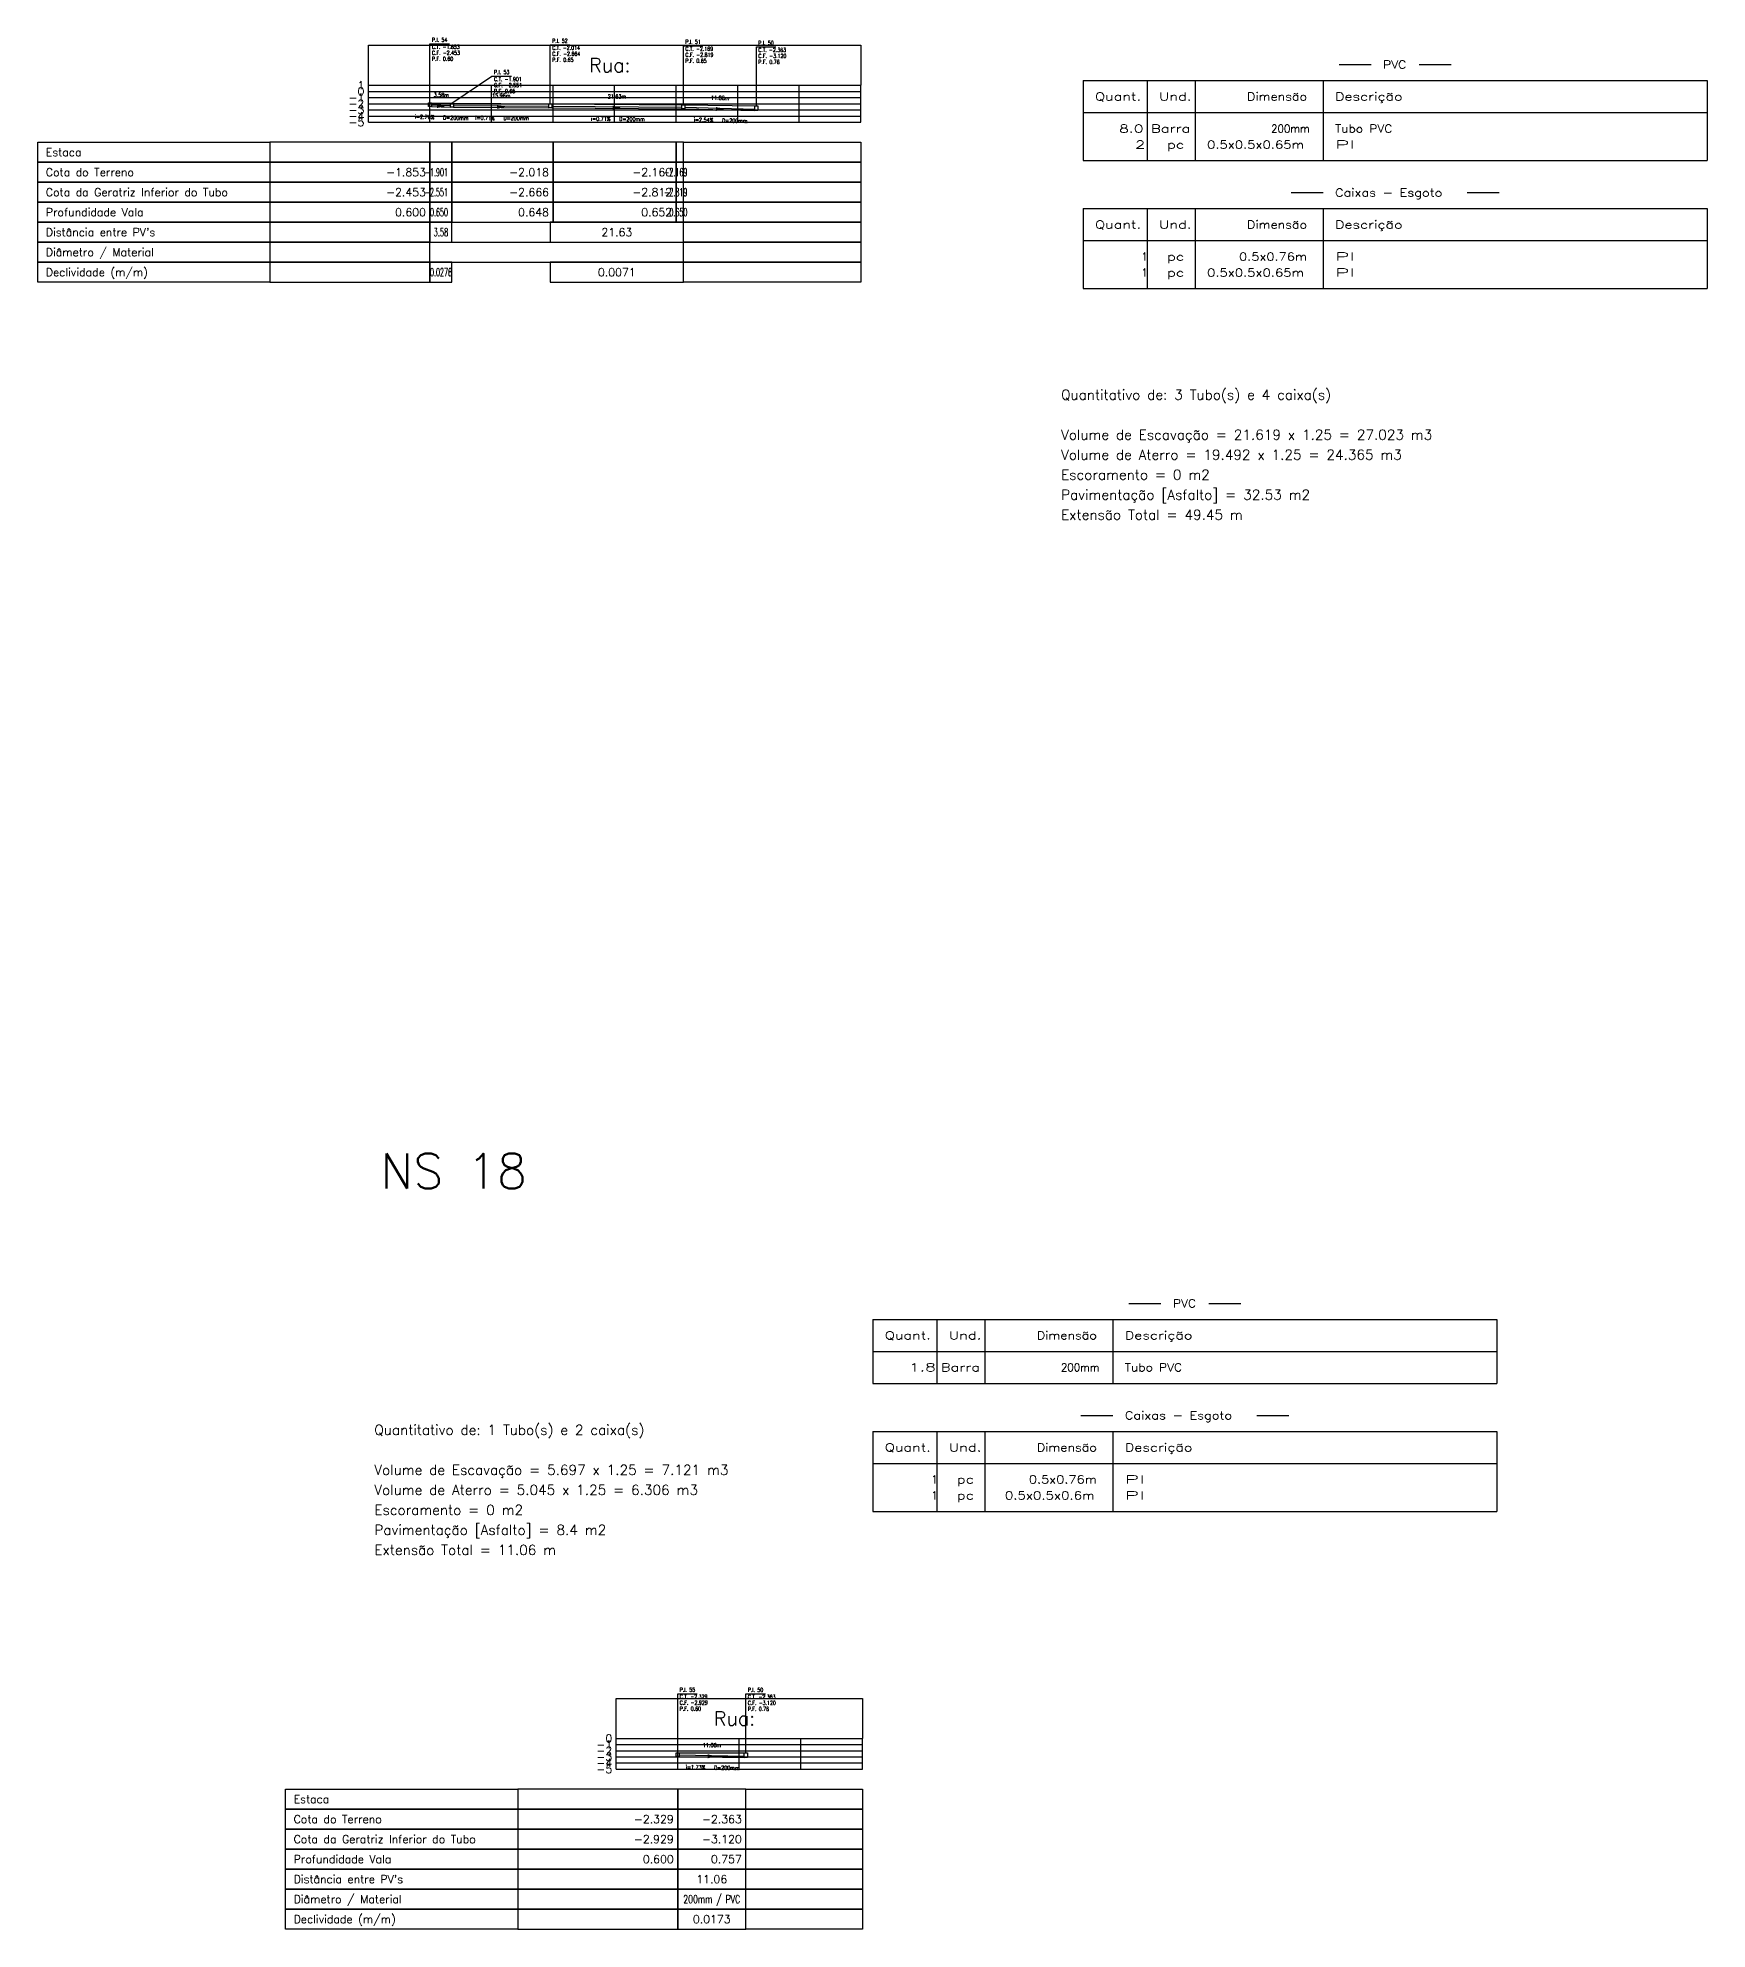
# Model space of a CAD drawing. Extents: x -6997814 to 14282083, y -16 to 289481930.
# Drawn here: x 363670.6 to 363941.8, y 7349147.4 to 7349454.7 of the extents above; entities that cross this region are included whole.
import ezdxf
from ezdxf.enums import TextEntityAlignment as Align

# ---------------------------------------------------------------- set-up
doc = ezdxf.new("R2010")
doc.units = 0
doc.header["$LTSCALE"] = 6.5
for name, color, linetype in [('LISTAGEM_LINHA', 7, 'CONTINUOUS'), ('LISTAGEM_TEXTO', 7, 'CONTINUOUS'), ('PS_IND_COMPRIMENTO', 7, 'CONTINUOUS'), ('PS_IND_DIAMETRO', 7, 'CONTINUOUS'), ('PS_IND_FLUXO', 3, 'CONTINUOUS'), ('PS_IND_INCLINACAO', 7, 'CONTINUOUS'), ('PS_PERFIL_CAIXAS', 7, 'CONTINUOUS'), ('PS_PERFIL_COTA_LIN', 7, 'CONTINUOUS'), ('PS_PERFIL_COTA_TXT', 5, 'CONTINUOUS'), ('PS_PERFIL_GRADE', 8, 'CONTINUOUS'), ('PS_PERFIL_TERRENO', 3, 'CONTINUOUS'), ('PS_PERFIL_TITULOS', 5, 'CONTINUOUS'), ('PS_PERFIL_TUBO', 7, 'CONTINUOUS'), ('PS_PONTOS_IDENTIFICACAO_LIN', 7, 'CONTINUOUS'), ('PS_PONTOS_IDENTIFICACAO_TXT', 7, 'CONTINUOUS')]:
    doc.layers.add(name, color=color, linetype=linetype)
doc.styles.add('ROMANS', font='romans.shx')
doc.styles.get("Standard").update_dxf_attribs({"font": 'simplex.shx'})

# ---------------------------------------------------------------- blocks, each defined once
blk = doc.blocks.new('*U578')
at = {"layer": 'PS_PERFIL_GRADE', "linetype": 'Continuous', "lineweight": -2}
for p, q in [((0, 0), (0, 6)), ((0, 6), (80, 6)), ((0, 5), (80, 5)), ((0, 4), (80, 4)), ((10, 0), (10, 6)), ((20, 0), (20, 6)), ((30, 0), (30, 6)), ((40, 0), (40, 6)), ((50, 0), (50, 6)), ((60, 0), (60, 6)), ((70, 0), (70, 6)), ((80, 0), (80, 6)), ((0, 3), (80, 3)), ((0, 2), (80, 2)), ((0, 1), (80, 1)), ((0, 0), (80, 0))]:
    blk.add_line(p, q, dxfattribs=at)
blk.add_lwpolyline([(0, 6), (0, 12.5), (80, 12.5), (80, 6)], dxfattribs=at)
at = {"layer": 'PS_PERFIL_GRADE', "lineweight": -2}
for s, p in [('1', (-0.65, 6)), ('-1', (-0.65, 4)), ('-2', (-0.65, 3)), ('0', (-0.65, 5)), ('-3', (-0.65, 2)), ('-4', (-0.65, 1)), ('-5', (-0.65, 0))]:
    blk.add_text(s, height=1.3, dxfattribs=at).set_placement(p, align=Align.MIDDLE_RIGHT)
blk = doc.blocks.new('*U579')
at = {"layer": 'PS_PERFIL_GRADE', "linetype": 'Continuous', "lineweight": -2}
for p, q in [((0, 0), (0, 5)), ((0, 5), (40, 5)), ((0, 4), (40, 4)), ((10, 0), (10, 5)), ((20, 0), (20, 5)), ((30, 0), (30, 5)), ((40, 0), (40, 5)), ((0, 3), (40, 3)), ((0, 2), (40, 2)), ((0, 1), (40, 1)), ((0, 0), (40, 0))]:
    blk.add_line(p, q, dxfattribs=at)
blk.add_lwpolyline([(0, 5), (0, 11.5), (40, 11.5), (40, 5)], dxfattribs=at)
at = {"layer": 'PS_PERFIL_GRADE', "lineweight": -2}
for s, p in [('-1', (-0.65, 4)), ('-2', (-0.65, 3)), ('0', (-0.65, 5)), ('-3', (-0.65, 2)), ('-4', (-0.65, 1)), ('-5', (-0.65, 0))]:
    blk.add_text(s, height=1.3, dxfattribs=at).set_placement(p, align=Align.MIDDLE_RIGHT)

msp = doc.modelspace()

# ---------------------------------------------------------------- linework, layer by layer
at = {"layer": 'LISTAGEM_LINHA', "lineweight": -2}
for p, q in [((363882.03674, 7349450.37142), (363887.23674, 7349450.37142)), ((363895.03674, 7349450.37142), (363900.23674, 7349450.37142)), ((363840.43674, 7349447.77142), (363840.4367, 7349434.7714)), ((363840.43674, 7349447.77142), (363941.83674, 7349447.77142)), ((363850.83674, 7349447.77142), (363850.8367, 7349434.7714)), ((363858.63674, 7349447.77142), (363858.6367, 7349434.7714)), ((363879.43674, 7349447.77142), (363879.4367, 7349434.7714)), ((363941.83674, 7349447.77142), (363941.8367, 7349434.7714)), ((363840.43674, 7349442.57142), (363941.83674, 7349442.57142)), ((363840.43674, 7349434.77142), (363941.83674, 7349434.77142)), ((363840.43674, 7349426.97142), (363840.4367, 7349413.9714)), ((363840.43674, 7349426.97142), (363941.83674, 7349426.97142)), ((363850.83674, 7349426.97142), (363850.8367, 7349413.9714)), ((363858.63674, 7349426.97142), (363858.6367, 7349413.9714)), ((363874.23674, 7349429.57142), (363879.43674, 7349429.57142)), ((363879.43674, 7349426.97142), (363879.4367, 7349413.9714)), ((363902.83674, 7349429.57142), (363908.03674, 7349429.57142)), ((363941.83674, 7349426.97142), (363941.8367, 7349413.9714)), ((363840.43674, 7349421.77142), (363941.83674, 7349421.77142)), ((363840.43674, 7349413.97142), (363941.83674, 7349413.97142)), ((363847.88804, 7349249.1128), (363853.08804, 7349249.1128)), ((363860.88804, 7349249.1128), (363866.08804, 7349249.1128)), ((363806.28804, 7349246.5128), (363806.288, 7349236.1128)), ((363806.28804, 7349246.5128), (363907.68804, 7349246.5128)), ((363816.68804, 7349246.5128), (363816.688, 7349236.1128)), ((363824.48804, 7349246.5128), (363824.488, 7349236.1128)), ((363845.28804, 7349246.5128), (363845.288, 7349236.1128)), ((363907.68804, 7349246.5128), (363907.688, 7349236.1128)), ((363806.28804, 7349241.3128), (363907.68804, 7349241.3128)), ((363806.28804, 7349236.1128), (363907.68804, 7349236.1128)), ((363840.08804, 7349230.9128), (363845.28804, 7349230.9128)), ((363868.68804, 7349230.9128), (363873.88804, 7349230.9128)), ((363806.28804, 7349228.3128), (363806.288, 7349215.3128)), ((363806.28804, 7349228.3128), (363907.68804, 7349228.3128)), ((363816.68804, 7349228.3128), (363816.688, 7349215.3128)), ((363824.48804, 7349228.3128), (363824.488, 7349215.3128)), ((363845.28804, 7349228.3128), (363845.288, 7349215.3128)), ((363907.68804, 7349228.3128), (363907.688, 7349215.3128)), ((363806.28804, 7349223.1128), (363907.68804, 7349223.1128)), ((363806.28804, 7349215.3128), (363907.68804, 7349215.3128))]:
    msp.add_line(p, q, dxfattribs=at)
at = {"layer": 'PS_IND_FLUXO', "lineweight": -2}
for points in [[(363735.47096, 7349443.6318, 0.65, 0, 0), (363736.7703, 7349443.59016, 0, 0, 0)], [(363745.24443, 7349443.50978, 0.65, 0, 0), (363746.54439, 7349443.50028, 0, 0, 0)], [(363764.04198, 7349443.37603, 0.65, 0, 0), (363765.34194, 7349443.36653, 0, 0, 0)], [(363780.78593, 7349443.16071, 0.65, 0, 0), (363782.08547, 7349443.12625, 0, 0, 0)], [(363779.47024, 7349175.5238, 0.65, 0, 0), (363780.77003, 7349175.50026, 0, 0, 0)]]:
    msp.add_lwpolyline(points, format="xyseb", dxfattribs=at)
at = {"layer": 'PS_PERFIL_CAIXAS', "linetype": 'Continuous', "lineweight": -2}
for points in [[(363734.07889, 7349444.16038), (363734.57889, 7349444.16038), (363734.57889, 7349443.56038), (363734.07889, 7349443.56038)], [(363737.66237, 7349444.11158), (363738.16237, 7349444.11158), (363738.16237, 7349443.46158), (363737.66237, 7349443.46158)], [(363753.62644, 7349443.99848), (363754.12644, 7349443.99848), (363754.12644, 7349443.34848), (363753.62644, 7349443.34848)], [(363775.25747, 7349443.84408), (363775.75747, 7349443.84408), (363775.75747, 7349443.19408), (363775.25747, 7349443.19408)], [(363787.11393, 7349443.64958), (363787.61393, 7349443.64958), (363787.61393, 7349442.89288), (363787.11393, 7349442.89288)], [(363774.33834, 7349176.10768), (363774.83834, 7349176.10768), (363774.83834, 7349175.50768), (363774.33834, 7349175.50768)], [(363785.40193, 7349176.07308), (363785.90193, 7349176.07308), (363785.90193, 7349175.31638), (363785.40193, 7349175.31638)]]:
    msp.add_lwpolyline(points, close=True, dxfattribs=at)
at = {"layer": 'PS_PERFIL_COTA_LIN', "linetype": 'Continuous', "lineweight": -2}
for points in [[(363708.32889, 7349437.76288), (363708.32889, 7349434.51288), (363670.62889, 7349434.51288), (363670.62889, 7349437.76288)], [(363708.32889, 7349437.76288), (363708.32889, 7349434.51288), (363734.32889, 7349434.51288), (363734.32889, 7349437.76288)], [(363734.32889, 7349437.76288), (363734.32889, 7349434.51288), (363737.91237, 7349434.51288), (363737.91237, 7349437.76288)], [(363737.91237, 7349437.76288), (363737.91237, 7349434.51288), (363754.32889, 7349434.51288), (363754.32889, 7349437.76288)], [(363754.32889, 7349437.76288), (363754.32889, 7349434.51288), (363774.32889, 7349434.51288), (363774.32889, 7349437.76288)], [(363774.32889, 7349437.76288), (363774.32889, 7349434.51288), (363775.50747, 7349434.51288), (363775.50747, 7349437.76288)], [(363804.32889, 7349437.76288), (363804.32889, 7349434.51288), (363775.50747, 7349434.51288), (363775.50747, 7349437.76288)], [(363708.32889, 7349434.51288), (363708.32889, 7349431.26288), (363670.62889, 7349431.26288), (363670.62889, 7349434.51288)], [(363708.32889, 7349434.51288), (363708.32889, 7349431.26288), (363734.32889, 7349431.26288), (363734.32889, 7349434.51288)], [(363734.32889, 7349434.51288), (363734.32889, 7349431.26288), (363737.91237, 7349431.26288), (363737.91237, 7349434.51288)], [(363737.91237, 7349434.51288), (363737.91237, 7349431.26288), (363754.32889, 7349431.26288), (363754.32889, 7349434.51288)], [(363754.32889, 7349434.51288), (363754.32889, 7349431.26288), (363774.32889, 7349431.26288), (363774.32889, 7349434.51288)], [(363774.32889, 7349434.51288), (363774.32889, 7349431.26288), (363775.50747, 7349431.26288), (363775.50747, 7349434.51288)], [(363804.32889, 7349434.51288), (363804.32889, 7349431.26288), (363775.50747, 7349431.26288), (363775.50747, 7349434.51288)], [(363708.32889, 7349431.26288), (363708.32889, 7349428.01288), (363670.62889, 7349428.01288), (363670.62889, 7349431.26288)], [(363708.32889, 7349431.26288), (363708.32889, 7349428.01288), (363734.32889, 7349428.01288), (363734.32889, 7349431.26288)], [(363734.32889, 7349431.26288), (363734.32889, 7349428.01288), (363737.91237, 7349428.01288), (363737.91237, 7349431.26288)], [(363737.91237, 7349431.26288), (363737.91237, 7349428.01288), (363754.32889, 7349428.01288), (363754.32889, 7349431.26288)], [(363754.32889, 7349431.26288), (363754.32889, 7349428.01288), (363774.32889, 7349428.01288), (363774.32889, 7349431.26288)], [(363774.32889, 7349431.26288), (363774.32889, 7349428.01288), (363775.50747, 7349428.01288), (363775.50747, 7349431.26288)], [(363804.32889, 7349431.26288), (363804.32889, 7349428.01288), (363775.50747, 7349428.01288), (363775.50747, 7349431.26288)], [(363708.32889, 7349428.01288), (363708.32889, 7349424.76288), (363670.62889, 7349424.76288), (363670.62889, 7349428.01288)], [(363708.32889, 7349428.01288), (363708.32889, 7349424.76288), (363734.32889, 7349424.76288), (363734.32889, 7349428.01288)], [(363734.32889, 7349428.01288), (363734.32889, 7349424.76288), (363737.91237, 7349424.76288), (363737.91237, 7349428.01288)], [(363737.91237, 7349428.01288), (363737.91237, 7349424.76288), (363754.32889, 7349424.76288), (363754.32889, 7349428.01288)], [(363754.32889, 7349428.01288), (363754.32889, 7349424.76288), (363774.32889, 7349424.76288), (363774.32889, 7349428.01288)], [(363774.32889, 7349428.01288), (363774.32889, 7349424.76288), (363775.50747, 7349424.76288), (363775.50747, 7349428.01288)], [(363804.32889, 7349428.01288), (363804.32889, 7349424.76288), (363775.50747, 7349424.76288), (363775.50747, 7349428.01288)], [(363708.32889, 7349424.76288), (363708.32889, 7349421.51288), (363670.62889, 7349421.51288), (363670.62889, 7349424.76288)], [(363708.32889, 7349424.76288), (363708.32889, 7349421.51288), (363734.32889, 7349421.51288), (363734.32889, 7349424.76288)], [(363734.32889, 7349424.76288), (363734.32889, 7349421.51288), (363737.91237, 7349421.51288), (363737.91237, 7349424.76288)], [(363753.87644, 7349424.76288), (363753.87644, 7349421.51288), (363775.50747, 7349421.51288), (363775.50747, 7349424.76288)], [(363804.32889, 7349424.76288), (363804.32889, 7349421.51288), (363775.50747, 7349421.51288), (363775.50747, 7349424.76288)], [(363708.32889, 7349421.51288), (363708.32889, 7349418.26288), (363670.62889, 7349418.26288), (363670.62889, 7349421.51288)], [(363708.32889, 7349421.51288), (363708.32889, 7349418.26288), (363734.32889, 7349418.26288), (363734.32889, 7349421.51288)], [(363804.32889, 7349421.51288), (363804.32889, 7349418.26288), (363775.50747, 7349418.26288), (363775.50747, 7349421.51288)], [(363708.32889, 7349418.26288), (363708.32889, 7349415.01288), (363670.62889, 7349415.01288), (363670.62889, 7349418.26288)], [(363708.32889, 7349418.26288), (363708.32889, 7349415.01288), (363734.32889, 7349415.01288), (363734.32889, 7349418.26288)], [(363734.32889, 7349418.26288), (363734.32889, 7349415.01288), (363737.91237, 7349415.01288), (363737.91237, 7349418.26288)], [(363753.87644, 7349418.26288), (363753.87644, 7349415.01288), (363775.50747, 7349415.01288), (363775.50747, 7349418.26288)], [(363804.32889, 7349418.26288), (363804.32889, 7349415.01288), (363775.50747, 7349415.01288), (363775.50747, 7349418.26288)], [(363748.58834, 7349170.18638), (363748.58834, 7349166.93638), (363710.88834, 7349166.93638), (363710.88834, 7349170.18638)], [(363748.58834, 7349170.18638), (363748.58834, 7349166.93638), (363774.58834, 7349166.93638), (363774.58834, 7349170.18638)], [(363774.58834, 7349170.18638), (363774.58834, 7349166.93638), (363785.65193, 7349166.93638), (363785.65193, 7349170.18638)], [(363804.58834, 7349170.18638), (363804.58834, 7349166.93638), (363785.65193, 7349166.93638), (363785.65193, 7349170.18638)], [(363748.58834, 7349166.93638), (363748.58834, 7349163.68638), (363710.88834, 7349163.68638), (363710.88834, 7349166.93638)], [(363748.58834, 7349166.93638), (363748.58834, 7349163.68638), (363774.58834, 7349163.68638), (363774.58834, 7349166.93638)], [(363774.58834, 7349166.93638), (363774.58834, 7349163.68638), (363785.65193, 7349163.68638), (363785.65193, 7349166.93638)], [(363804.58834, 7349166.93638), (363804.58834, 7349163.68638), (363785.65193, 7349163.68638), (363785.65193, 7349166.93638)], [(363748.58834, 7349163.68638), (363748.58834, 7349160.43638), (363710.88834, 7349160.43638), (363710.88834, 7349163.68638)], [(363748.58834, 7349163.68638), (363748.58834, 7349160.43638), (363774.58834, 7349160.43638), (363774.58834, 7349163.68638)], [(363774.58834, 7349163.68638), (363774.58834, 7349160.43638), (363785.65193, 7349160.43638), (363785.65193, 7349163.68638)], [(363804.58834, 7349163.68638), (363804.58834, 7349160.43638), (363785.65193, 7349160.43638), (363785.65193, 7349163.68638)], [(363748.58834, 7349160.43638), (363748.58834, 7349157.18638), (363710.88834, 7349157.18638), (363710.88834, 7349160.43638)], [(363748.58834, 7349160.43638), (363748.58834, 7349157.18638), (363774.58834, 7349157.18638), (363774.58834, 7349160.43638)], [(363774.58834, 7349160.43638), (363774.58834, 7349157.18638), (363785.65193, 7349157.18638), (363785.65193, 7349160.43638)], [(363804.58834, 7349160.43638), (363804.58834, 7349157.18638), (363785.65193, 7349157.18638), (363785.65193, 7349160.43638)], [(363748.58834, 7349157.18638), (363748.58834, 7349153.93638), (363710.88834, 7349153.93638), (363710.88834, 7349157.18638)], [(363748.58834, 7349157.18638), (363748.58834, 7349153.93638), (363774.58834, 7349153.93638), (363774.58834, 7349157.18638)], [(363774.58834, 7349157.18638), (363774.58834, 7349153.93638), (363785.65193, 7349153.93638), (363785.65193, 7349157.18638)], [(363804.58834, 7349157.18638), (363804.58834, 7349153.93638), (363785.65193, 7349153.93638), (363785.65193, 7349157.18638)], [(363748.58834, 7349153.93638), (363748.58834, 7349150.68638), (363710.88834, 7349150.68638), (363710.88834, 7349153.93638)], [(363748.58834, 7349153.93638), (363748.58834, 7349150.68638), (363774.58834, 7349150.68638), (363774.58834, 7349153.93638)], [(363774.58834, 7349153.93638), (363774.58834, 7349150.68638), (363785.65193, 7349150.68638), (363785.65193, 7349153.93638)], [(363804.58834, 7349153.93638), (363804.58834, 7349150.68638), (363785.65193, 7349150.68638), (363785.65193, 7349153.93638)], [(363748.58834, 7349150.68638), (363748.58834, 7349147.43638), (363710.88834, 7349147.43638), (363710.88834, 7349150.68638)], [(363748.58834, 7349150.68638), (363748.58834, 7349147.43638), (363774.58834, 7349147.43638), (363774.58834, 7349150.68638)], [(363774.58834, 7349150.68638), (363774.58834, 7349147.43638), (363785.65193, 7349147.43638), (363785.65193, 7349150.68638)], [(363804.58834, 7349150.68638), (363804.58834, 7349147.43638), (363785.65193, 7349147.43638), (363785.65193, 7349150.68638)]]:
    msp.add_lwpolyline(points, close=True, dxfattribs=at)
for points in [[(363734.32889, 7349424.76288), (363737.91237, 7349424.76288)], [(363754.32889, 7349424.76288), (363774.32889, 7349424.76288)], [(363774.32889, 7349424.76288), (363775.50747, 7349424.76288)], [(363708.32889, 7349421.51288), (363734.32889, 7349421.51288)], [(363734.32889, 7349421.51288), (363737.91237, 7349421.51288)], [(363734.32889, 7349421.51288), (363737.91237, 7349421.51288)], [(363737.91237, 7349421.51288), (363754.32889, 7349421.51288)], [(363754.32889, 7349421.51288), (363774.32889, 7349421.51288)], [(363754.32889, 7349421.51288), (363774.32889, 7349421.51288)], [(363774.32889, 7349421.51288), (363775.50747, 7349421.51288)], [(363774.32889, 7349421.51288), (363775.50747, 7349421.51288)], [(363708.32889, 7349418.26288), (363734.32889, 7349418.26288)], [(363734.32889, 7349418.26288), (363737.91237, 7349418.26288)], [(363734.32889, 7349418.26288), (363737.91237, 7349418.26288)], [(363737.91237, 7349418.26288), (363754.32889, 7349418.26288)], [(363754.32889, 7349418.26288), (363774.32889, 7349418.26288)], [(363754.32889, 7349418.26288), (363774.32889, 7349418.26288)], [(363774.32889, 7349418.26288), (363775.50747, 7349418.26288)], [(363774.32889, 7349418.26288), (363775.50747, 7349418.26288)], [(363734.32889, 7349415.01288), (363737.91237, 7349415.01288)], [(363754.32889, 7349415.01288), (363774.32889, 7349415.01288)], [(363774.32889, 7349415.01288), (363775.50747, 7349415.01288)], [(363774.58834, 7349157.18638), (363785.65193, 7349157.18638)], [(363774.58834, 7349153.93638), (363785.65193, 7349153.93638)], [(363774.58834, 7349153.93638), (363785.65193, 7349153.93638)], [(363774.58834, 7349150.68638), (363785.65193, 7349150.68638)], [(363774.58834, 7349150.68638), (363785.65193, 7349150.68638)], [(363774.58834, 7349147.43638), (363785.65193, 7349147.43638)]]:
    msp.add_lwpolyline(points, dxfattribs=at)
at = {"layer": 'PS_PERFIL_TERRENO', "linetype": 'Continuous', "lineweight": -2}
for points in [[(363734.32889, 7349444.16038), (363737.91237, 7349444.11158), (363753.87644, 7349443.99848), (363775.50747, 7349443.84408), (363787.36393, 7349443.64958)], [(363774.58834, 7349176.10768), (363785.65193, 7349176.07308)]]:
    msp.add_lwpolyline(points, dxfattribs=at)
at = {"layer": 'PS_PERFIL_TUBO', "linetype": 'Continuous', "lineweight": -2}
for points in [[(363734.57889, 7349443.56038), (363737.66237, 7349443.46158), (363737.66237, 7349443.66158), (363734.57889, 7349443.76038)], [(363738.16237, 7349443.46158), (363753.62644, 7349443.34848), (363753.62644, 7349443.54848), (363738.16237, 7349443.66158)], [(363754.12644, 7349443.34848), (363775.25747, 7349443.19408), (363775.25747, 7349443.39408), (363754.12644, 7349443.54848)], [(363775.75747, 7349443.19408), (363787.11393, 7349442.89288), (363787.11393, 7349443.09288), (363775.75747, 7349443.39408)], [(363774.83834, 7349175.50768), (363785.40193, 7349175.31638), (363785.40193, 7349175.51638), (363774.83834, 7349175.70768)]]:
    msp.add_lwpolyline(points, close=True, dxfattribs=at)
at = {"layer": 'PS_PONTOS_IDENTIFICACAO_LIN', "linetype": 'Continuous', "lineweight": -2}
for points in [[(363734.32889, 7349444.16038), (363734.32889, 7349453.74788), (363737.51389, 7349453.74788)], [(363753.87644, 7349443.99848), (363753.87644, 7349453.58598), (363757.06144, 7349453.58598)], [(363775.50747, 7349443.84408), (363775.50747, 7349453.43158), (363778.69247, 7349453.43158)], [(363787.36393, 7349443.64958), (363787.36393, 7349453.23708), (363790.54893, 7349453.23708)], [(363737.91237, 7349444.11158), (363744.41237, 7349448.49908), (363747.59737, 7349448.49908)], [(363774.58834, 7349176.10768), (363774.58834, 7349185.69518), (363777.77334, 7349185.69518)], [(363785.65193, 7349176.07308), (363785.65193, 7349185.66058), (363788.83693, 7349185.66058)]]:
    msp.add_lwpolyline(points, dxfattribs=at)

# ---------------------------------------------------------------- block references
at = {"layer": 'PS_PERFIL_GRADE', "lineweight": -2}
for name, p in [('*U578', (363724.32889, 7349441.01288)), ('*U579', (363764.58834, 7349173.43638))]:
    msp.add_blockref(name, p, dxfattribs=at)

# ---------------------------------------------------------------- texts
at = {"layer": 'LISTAGEM_TEXTO', "lineweight": -2, "style": 'ROMANS'}
for s, width, p in [('PVC', 1.125, (363889.18674, 7349449.72142)), ('Quant.', 1.326316, (363842.38674, 7349444.52142)), ('Und.', 1.354839, (363852.78674, 7349444.52142)), ('Dimensão', 1.158621, (363867.08674, 7349444.52142)), ('Descrição', 1.303448, (363881.38674, 7349444.52142)), ('8.0', 1.431818, (363846.28674, 7349439.32142)), ('Barra', 1.346154, (363851.48674, 7349439.32142)), ('200mm', 0.9375, (363870.98674, 7349439.32142)), ('Tubo PVC', 1.12, (363881.38674, 7349439.32142)), ('2', 1.5, (363848.88674, 7349436.72142)), ('pc', 1.354839, (363854.08674, 7349436.72142)), ('0.5x0.5x0.65m', 1.207965, (363860.58674, 7349436.72142)), ('PI', 2, (363881.38674, 7349436.72142)), ('Caixas - Esgoto', 1.184211, (363881.38674, 7349428.92142)), ('Quant.', 1.326316, (363842.38674, 7349423.72142)), ('Und.', 1.354839, (363852.78674, 7349423.72142)), ('Dimensão', 1.158621, (363867.08674, 7349423.72142)), ('Descrição', 1.303448, (363881.38674, 7349423.72142)), ('pc', 1.354839, (363854.08674, 7349418.52142)), ('0.5x0.76m', 1.188679, (363865.78674, 7349418.52142)), ('PI', 2, (363881.38674, 7349418.52142)), ('pc', 1.354839, (363854.08674, 7349415.92142)), ('0.5x0.5x0.65m', 1.207965, (363860.58674, 7349415.92142)), ('PI', 2, (363881.38674, 7349415.92142)), ('PVC', 1.125, (363855.03804, 7349248.4628)), ('Quant.', 1.326316, (363808.23804, 7349243.2628)), ('Und.', 1.354839, (363818.63804, 7349243.2628)), ('Dimensão', 1.158621, (363832.93804, 7349243.2628)), ('Descrição', 1.303448, (363847.23804, 7349243.2628)), ('1.8', 1.575, (363812.13804, 7349238.0628)), ('Barra', 1.346154, (363817.33804, 7349238.0628)), ('200mm', 0.9375, (363836.83804, 7349238.0628)), ('Tubo PVC', 1.12, (363847.23804, 7349238.0628)), ('Caixas - Esgoto', 1.184211, (363847.23804, 7349230.2628)), ('Quant.', 1.326316, (363808.23804, 7349225.0628)), ('Und.', 1.354839, (363818.63804, 7349225.0628)), ('Dimensão', 1.158621, (363832.93804, 7349225.0628)), ('Descrição', 1.303448, (363847.23804, 7349225.0628)), ('pc', 1.354839, (363819.93804, 7349219.8628)), ('0.5x0.76m', 1.188679, (363831.63804, 7349219.8628)), ('PI', 2, (363847.23804, 7349219.8628)), ('pc', 1.354839, (363819.93804, 7349217.2628)), ('0.5x0.5x0.6m', 1.223301, (363827.73804, 7349217.2628)), ('PI', 2, (363847.23804, 7349217.2628))]:
    msp.add_text(s, height=1.3, dxfattribs=dict(at, width=width)).set_placement(p)
for p in [(363849.87721, 7349418.52142), (363849.87721, 7349415.92142), (363815.72851, 7349219.8628), (363815.72851, 7349217.2628)]:
    msp.add_text('1', height=1.3, dxfattribs=at).set_placement(p)
at = {"layer": 'LISTAGEM_TEXTO', "color": 7, "lineweight": -2, "style": 'ROMANS'}
for s, p in [('Quantitativo de: 3 Tubo(s) e 4 caixa(s)', (363836.86572, 7349395.93357)), ('Volume de Escavação = 21.619 x 1.25 = 27.023 m3', (363836.86572, 7349389.43357)), ('Volume de Aterro = 19.492 x 1.25 = 24.365 m3', (363836.86572, 7349386.18357)), ('Escoramento = 0 m2', (363836.86572, 7349382.93357)), ('Pavimentação [Asfalto] = 32.53 m2', (363836.86572, 7349379.68357)), ('Extensão Total = 49.45 m', (363836.86572, 7349376.43357)), ('Quantitativo de: 1 Tubo(s) e 2 caixa(s)', (363725.29855, 7349227.74185)), ('Volume de Escavação = 5.697 x 1.25 = 7.121 m3', (363725.29855, 7349221.24185)), ('Volume de Aterro = 5.045 x 1.25 = 6.306 m3', (363725.29855, 7349217.99185)), ('Escoramento = 0 m2', (363725.29855, 7349214.74185)), ('Pavimentação [Asfalto] = 8.4 m2', (363725.29855, 7349211.49185)), ('Extensão Total = 11.06 m', (363725.29855, 7349208.24185))]:
    msp.add_text(s, height=1.625, dxfattribs=at).set_placement(p)
at = {"layer": 'LISTAGEM_TEXTO', "lineweight": -2, "insert": (363726.28789, 7349273.45019), "char_height": 5.664031, "attachment_point": 1}
msp.add_mtext_dynamic_manual_height_columns('NS 18', width=1349.2683201, gutter_width=28.32016, heights=[5.66403], dxfattribs=at)
at = {"layer": 'PS_IND_COMPRIMENTO', "lineweight": -2, "width": 0.8}
for s, rotation, p in [('3.58m', 358.1647783, (363736.17908, 7349445.43504)), ('15.96m', 359.5809617, (363745.90776, 7349445.32998)), ('21.63m', 359.5813592, (363764.70529, 7349445.19623)), ('11.86m', 358.4807371, (363781.48409, 7349444.96784)), ('11.06m', 358.9625223, (363780.15318, 7349177.33673))]:
    msp.add_text(s, height=0.65, rotation=rotation, dxfattribs=at).set_placement(p, align=Align.MIDDLE_CENTER)
at = {"layer": 'PS_IND_DIAMETRO', "lineweight": -2, "width": 0.8}
for rotation, p in [(358.1647783, (363738.53092, 7349441.70781)), (359.5809617, (363748.351, 7349441.66201)), (359.5813592, (363767.14856, 7349441.52828)), (358.4807371, (363783.85645, 7349441.25363)), (358.9625223, (363782.55669, 7349173.64261))]:
    msp.add_text('D=200mm', height=0.65, rotation=rotation, dxfattribs=at).set_placement(p, align=Align.MIDDLE_CENTER)
at = {"layer": 'PS_IND_INCLINACAO', "lineweight": -2, "width": 0.8}
for s, rotation, p in [('i=2.76%', 358.1647783, (363733.46352, 7349441.87018)), ('i=0.71%', 359.5809617, (363743.28113, 7349441.69909)), ('i=0.71%', 359.5813592, (363762.07869, 7349441.56533)), ('i=2.54%', 358.4807371, (363778.78823, 7349441.38806)), ('i=1.73%', 358.9625223, (363777.48752, 7349173.7344))]:
    msp.add_text(s, height=0.65, rotation=rotation, dxfattribs=at).set_placement(p, align=Align.MIDDLE_CENTER)
at = {"layer": 'PS_PERFIL_COTA_TXT', "lineweight": -2}
for s, p in [('Estaca', (363671.92889, 7349436.13788)), ('Cota do Terreno', (363671.92889, 7349432.88788)), ('Cota da Geratriz Inferior do Tubo', (363671.92889, 7349429.63788)), ('Profundidade Vala', (363671.92889, 7349426.38788)), ("Distância entre PV's", (363671.92889, 7349423.13788)), ('Diâmetro / Material', (363671.92889, 7349419.88788)), ('Declividade (m/m)', (363671.92889, 7349416.63788)), ('Estaca', (363712.18834, 7349168.56138)), ('Cota do Terreno', (363712.18834, 7349165.31138)), ('Cota da Geratriz Inferior do Tubo', (363712.18834, 7349162.06138)), ('Profundidade Vala', (363712.18834, 7349158.81138)), ("Distância entre PV's", (363712.18834, 7349155.56138)), ('Diâmetro / Material', (363712.18834, 7349152.31138)), ('Declividade (m/m)', (363712.18834, 7349149.06138))]:
    msp.add_text(s, height=1.3, dxfattribs=at).set_placement(p, align=Align.MIDDLE_LEFT)
for s, p in [('-1.853', (363733.67889, 7349432.88788)), ('-2.018', (363753.67889, 7349432.88788)), ('-2.160', (363773.67889, 7349432.88788)), ('-2.453', (363733.67889, 7349429.63788)), ('-2.666', (363753.67889, 7349429.63788)), ('-2.812', (363773.67889, 7349429.63788)), ('0.600', (363733.67889, 7349426.38788)), ('0.648', (363753.67889, 7349426.38788)), ('0.652', (363773.67889, 7349426.38788)), ('-2.329', (363773.93834, 7349165.31138)), ('-2.363', (363785.00193, 7349165.31138)), ('-2.929', (363773.93834, 7349162.06138)), ('-3.120', (363785.00193, 7349162.06138)), ('0.600', (363773.93834, 7349158.81138)), ('0.757', (363785.00193, 7349158.81138))]:
    msp.add_text(s, height=1.3, dxfattribs=at).set_placement(p, align=Align.MIDDLE_RIGHT)
at = {"layer": 'PS_PERFIL_COTA_TXT', "lineweight": -2, "width": 0.5}
for s, p in [('-1.901', (363737.26237, 7349432.88788)), ('-2.169', (363776.15747, 7349432.88788)), ('-2.551', (363737.26237, 7349429.63788)), ('-2.819', (363776.15747, 7349429.63788)), ('0.650', (363737.26237, 7349426.38788)), ('0.650', (363776.15747, 7349426.38788))]:
    msp.add_text(s, height=1.3, dxfattribs=at).set_placement(p, align=Align.MIDDLE_RIGHT)
at = {"layer": 'PS_PERFIL_COTA_TXT', "lineweight": -2}
for s, width, p in [('3.58', 0.551306, (363736.12063, 7349423.13788)), ('0.0276', 0.5, (363736.12063, 7349416.63788)), ('200mm / PVC', 0.709204, (363780.12014, 7349152.31138))]:
    msp.add_text(s, height=1.3, dxfattribs=dict(at, width=width)).set_placement(p, align=Align.MIDDLE_CENTER)
for s, p in [('21.63', (363764.69196, 7349423.13788)), ('0.0071', (363764.69196, 7349416.63788)), ('11.06', (363780.12014, 7349155.56138)), ('0.0173', (363780.12014, 7349149.06138))]:
    msp.add_text(s, height=1.3, dxfattribs=at).set_placement(p, align=Align.MIDDLE_CENTER)
at = {"layer": 'PS_PERFIL_TITULOS', "lineweight": -2}
for p in [(363764.32889, 7349450.26288), (363784.58834, 7349181.68638)]:
    msp.add_text('Rua: ', height=2.275, dxfattribs=at).set_placement(p, align=Align.MIDDLE_CENTER)
at = {"layer": 'PS_PONTOS_IDENTIFICACAO_TXT', "lineweight": -2, "width": 0.7}
for s, p in [('P.I. 54', (363734.65389, 7349454.07288)), ('P.I. 52', (363754.20144, 7349453.91098)), ('P.I. 51', (363775.83247, 7349453.75658)), ('P.I. 50', (363787.68893, 7349453.56208)), ('C.T. -1.853', (363734.65389, 7349452.93538)), ('C.F. -2.453', (363734.65389, 7349451.96038)), ('P.F. 0.60', (363734.65389, 7349450.98538)), ('C.T. -2.014', (363754.20144, 7349452.77348)), ('C.F. -2.664', (363754.20144, 7349451.79848)), ('P.F. 0.65', (363754.20144, 7349450.82348)), ('C.T. -2.169', (363775.83247, 7349452.61908)), ('C.F. -2.819', (363775.83247, 7349451.64408)), ('P.F. 0.65', (363775.83247, 7349450.66908)), ('C.T. -2.363', (363787.68893, 7349452.42458)), ('C.F. -3.120', (363787.68893, 7349451.44958)), ('C.T. -1.901', (363744.73737, 7349447.68658)), ('P.I. 53', (363744.73737, 7349448.82408)), ('P.F. 0.76', (363787.68893, 7349450.47458)), ('C.F. -2.551', (363744.73737, 7349446.71158)), ('P.F. 0.65', (363744.73737, 7349445.73658)), ('C.T. -2.329', (363774.91334, 7349184.88268)), ('C.F. -2.929', (363774.91334, 7349183.90768)), ('P.I. 55', (363774.91334, 7349186.02018)), ('C.T. -2.363', (363785.97693, 7349184.84808)), ('C.F. -3.120', (363785.97693, 7349183.87308)), ('P.I. 50', (363785.97693, 7349185.98558)), ('P.F. 0.60', (363774.91334, 7349182.93268)), ('P.F. 0.76', (363785.97693, 7349182.89808))]:
    msp.add_text(s, height=0.65, dxfattribs=at).set_placement(p)

doc.saveas('drawing.dxf')
